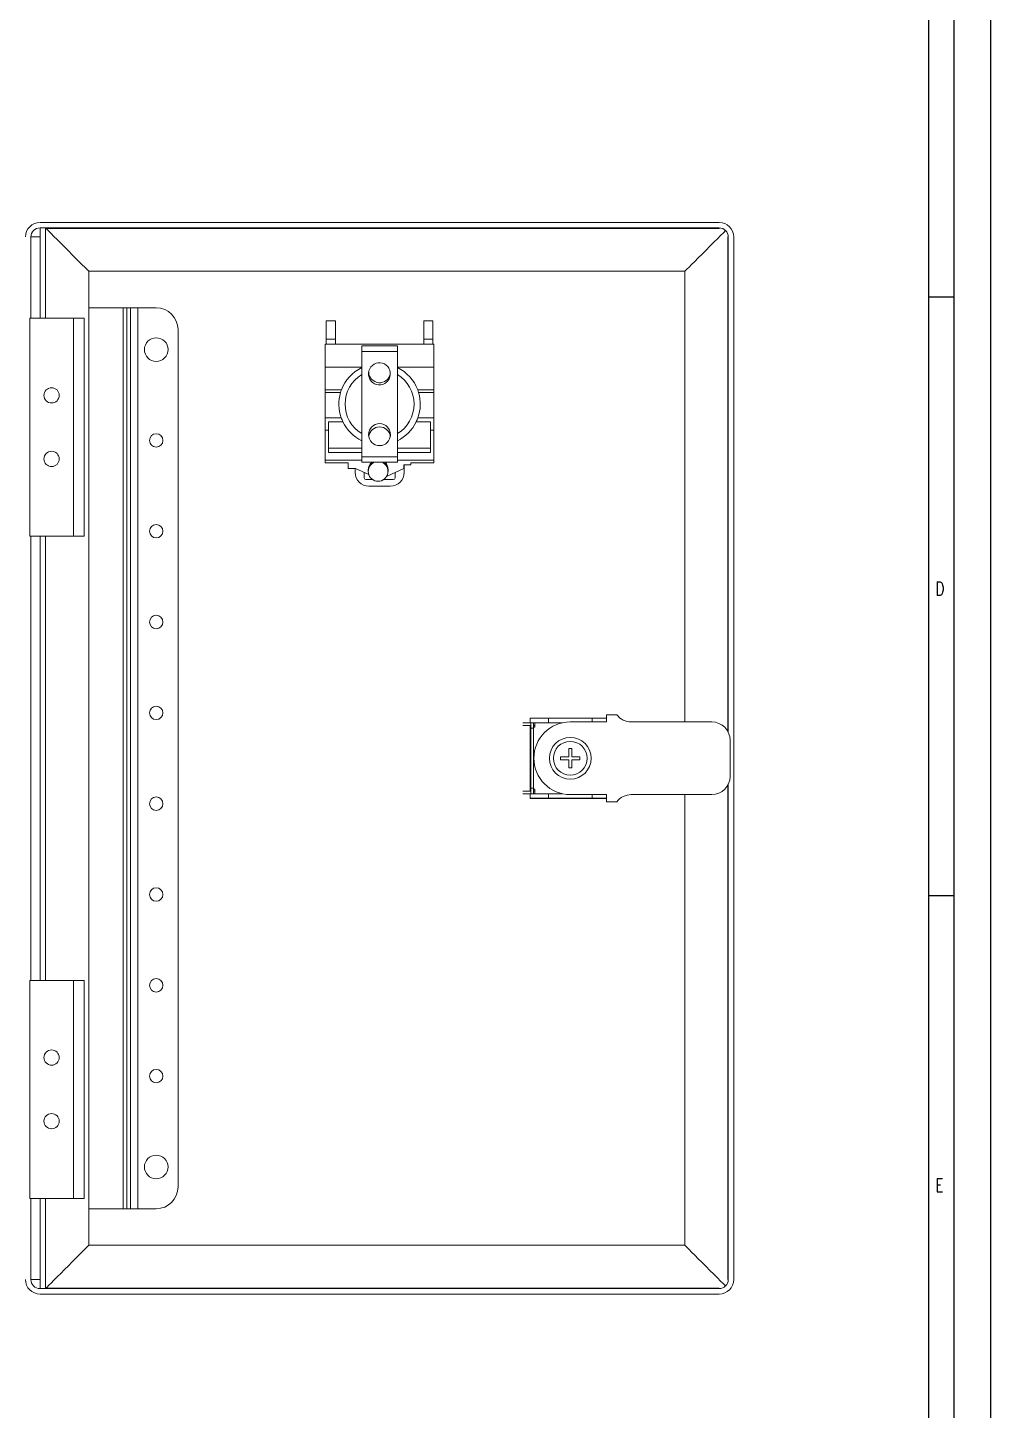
# Model space of a CAD drawing. Extents: x 4137 to 28680, y 2446 to 6814.
# Drawn here: x 7531.6 to 7796.7, y 2815.5 to 3196.1 of the extents above; entities that cross this region are included whole.
import ezdxf

# ---------------------------------------------------------------- set-up
doc = ezdxf.new("R2010")
doc.units = 0
doc.header["$LTSCALE"] = 0.5
doc.layers.get('0').update_dxf_attribs({"linetype": 'CONTINUOUS'})
doc.layers.add('DIM', color=5, linetype='CONTINUOUS')
doc.styles.get("Standard").update_dxf_attribs({"font": 'simplex.shx'})

msp = doc.modelspace()

# ---------------------------------------------------------------- linework, layer by layer
at = {"color": 7, "linetype": 'Continuous'}
for p, q in [((7796.69, 3633.6), (7796.69, 2445.6)), ((7786.69, 2455.6), (7786.69, 3623.6)), ((7779.69, 3616.6), (7779.69, 2563.6))]:
    msp.add_line(p, q, dxfattribs=at)
at = {"color": 7, "linetype": 'Continuous', "lineweight": 15}
for p, q in [((7722.02, 3142.46), (7535.02, 3142.46)), ((7722.02, 3140.96), (7535.02, 3140.96)), ((7536.57, 3140.96), (7536.57, 3116.11)), ((7536.66, 3140.82), (7536.88, 3140.96)), ((7722.02, 3140.82), (7536.66, 3140.82)), ((7722.02, 3140.96), (7722.02, 3140.82)), ((7532.52, 3138.46), (7532.52, 3116.11)), ((7532.52, 3138.46), (7535.02, 3138.46)), ((7724.38, 3002.41), (7724.38, 3138.46)), ((7724.52, 3138.46), (7724.38, 3138.46)), ((7724.52, 3002.14), (7724.52, 3138.46)), ((7726.02, 2851.46), (7726.02, 3138.46)), ((7548.47, 3129.01), (7712.57, 3129.01)), ((7548.47, 2860.91), (7548.47, 3129.01)), ((7712.57, 3129.01), (7712.57, 3004.96)), ((7548.47, 3118.96), (7557.91, 3118.96)), ((7557.91, 3118.96), (7557.91, 2870.96)), ((7557.91, 3118.96), (7558.9, 3118.96)), ((7558.9, 2870.96), (7558.9, 3118.96)), ((7558.9, 3118.96), (7559.93, 3118.96)), ((7559.93, 3118.96), (7559.93, 2870.96)), ((7559.93, 3118.96), (7561.92, 3118.96)), ((7561.92, 2870.96), (7561.92, 3118.96)), ((7561.92, 3118.96), (7567.02, 3118.96)), ((7532.22, 3056.11), (7532.22, 3116.11)), ((7532.22, 3116.11), (7544.22, 3116.11)), ((7544.22, 3116.11), (7544.22, 3056.11)), ((7547.22, 3116.11), (7544.22, 3116.11)), ((7547.22, 3056.11), (7547.22, 3116.11)), ((7613.85, 3115.36), (7613.85, 3110.36)), ((7616.35, 3115.36), (7613.85, 3115.36)), ((7616.35, 3110.36), (7616.35, 3115.36)), ((7643.18, 3115.36), (7640.68, 3115.36)), ((7640.68, 3115.36), (7640.68, 3110.36)), ((7643.18, 3110.36), (7643.18, 3115.36)), ((7573.02, 3112.96), (7573.02, 2876.96)), ((7616.35, 3110.36), (7613.85, 3110.36)), ((7613.85, 3110.36), (7613.85, 3108.96)), ((7616.35, 3108.96), (7616.35, 3110.36)), ((7643.18, 3110.36), (7640.68, 3110.36)), ((7640.68, 3110.36), (7640.68, 3108.96)), ((7643.18, 3108.96), (7643.18, 3110.36)), ((7613.57, 3108.96), (7643.47, 3108.96)), ((7613.57, 3102.66), (7613.57, 3108.96)), ((7623.62, 3108.46), (7623.62, 3106.96)), ((7633.42, 3108.46), (7623.62, 3108.46)), ((7623.62, 3106.96), (7623.62, 3077.96)), ((7633.42, 3106.96), (7623.62, 3106.96)), ((7633.42, 3108.46), (7633.42, 3106.96)), ((7633.42, 3106.96), (7633.42, 3077.96)), ((7643.47, 3108.96), (7643.47, 3102.66)), ((7623.62, 3102.66), (7613.57, 3102.66)), ((7613.57, 3102.66), (7613.57, 3096.34)), ((7633.42, 3102.66), (7643.47, 3102.66)), ((7643.47, 3102.66), (7643.47, 3096.34)), ((7540.27, 3094.4), (7540.27, 3095.32)), ((7618.01, 3096.34), (7613.57, 3096.34)), ((7613.57, 3095.63), (7613.57, 3096.34)), ((7613.57, 3095.63), (7617.78, 3095.63)), ((7613.57, 3095.63), (7613.57, 3088.71)), ((7643.47, 3096.34), (7639.03, 3096.34)), ((7639.26, 3095.63), (7643.47, 3095.63)), ((7643.47, 3096.34), (7643.47, 3095.63)), ((7643.47, 3095.63), (7643.47, 3088.71)), ((7613.57, 3088.71), (7613.57, 3085.26)), ((7613.57, 3088.71), (7617.97, 3088.71)), ((7614.5, 3087.56), (7614.5, 3085.26)), ((7618.45, 3087.56), (7614.5, 3087.56)), ((7642.55, 3087.56), (7638.59, 3087.56)), ((7639.07, 3088.71), (7643.47, 3088.71)), ((7642.55, 3085.26), (7642.55, 3087.56)), ((7643.47, 3088.71), (7643.47, 3085.26)), ((7613.57, 3085.26), (7613.57, 3077.04)), ((7613.57, 3085.26), (7614.5, 3085.26)), ((7614.5, 3085.26), (7614.5, 3079.16)), ((7642.55, 3079.16), (7642.55, 3085.26)), ((7642.55, 3085.26), (7643.47, 3085.26)), ((7643.47, 3085.26), (7643.47, 3077.04)), ((7614.5, 3080.36), (7623.62, 3080.36)), ((7633.42, 3080.36), (7642.55, 3080.36)), ((7540.27, 3076.9), (7540.27, 3077.82)), ((7623.62, 3077.04), (7613.57, 3077.04)), ((7613.57, 3076.26), (7613.57, 3077.04)), ((7613.57, 3076.26), (7619.87, 3076.26)), ((7614.5, 3079.16), (7623.62, 3079.16)), ((7619.87, 3074.76), (7619.87, 3076.26)), ((7623.62, 3077.96), (7623.62, 3076.46)), ((7633.42, 3077.96), (7623.62, 3077.96)), ((7633.42, 3076.46), (7623.62, 3076.46)), ((7630.12, 3076.21), (7630.12, 3076.46)), ((7633.42, 3079.16), (7642.55, 3079.16)), ((7633.42, 3077.96), (7633.42, 3076.46)), ((7643.47, 3077.04), (7633.42, 3077.04)), ((7635.17, 3075.76), (7637.17, 3075.76)), ((7635.17, 3075.76), (7635.17, 3074.76)), ((7635.27, 3073.68), (7635.27, 3075.76)), ((7637.17, 3076.26), (7643.47, 3076.26)), ((7637.17, 3075.76), (7637.17, 3076.26)), ((7643.47, 3077.04), (7643.47, 3076.26)), ((7619.87, 3074.76), (7621.87, 3074.76)), ((7621.77, 3074.76), (7621.77, 3073.68)), ((7621.87, 3074.76), (7625.54, 3073.06)), ((7624.27, 3072.16), (7624.27, 3073.65)), ((7625.39, 3074.38), (7625.39, 3073.94)), ((7630.75, 3072.71), (7630.48, 3072.58)), ((7630.75, 3072.71), (7630.55, 3072.71)), ((7630.75, 3072.71), (7635.17, 3074.76)), ((7630.85, 3073.94), (7630.85, 3074.38)), ((7632.77, 3073.65), (7632.77, 3072.16)), ((7626.67, 3071.66), (7624.77, 3071.66)), ((7625.57, 3069.88), (7631.47, 3069.88)), ((7632.27, 3071.66), (7629.56, 3071.66)), ((7544.22, 3056.11), (7532.22, 3056.11)), ((7532.52, 3056.11), (7532.52, 2933.81)), ((7536.57, 3056.11), (7536.57, 2933.81)), ((7544.22, 3056.11), (7547.22, 3056.11)), ((7670.17, 3004.71), (7667.98, 3004.71)), ((7667.98, 3004.01), (7670.17, 3004.01)), ((7669.97, 3006.01), (7691.02, 3006.01)), ((7669.97, 3004.71), (7669.97, 3006.01)), ((7669.97, 2985.91), (7669.97, 3004.01)), ((7675.02, 3005.96), (7670.02, 3005.96)), ((7670.02, 3005.96), (7670.02, 3004.71)), ((7670.02, 3004.01), (7670.02, 3000.96)), ((7670.87, 3004.71), (7670.17, 3004.71)), ((7670.17, 3004.71), (7670.17, 3003.21)), ((7670.17, 3003.21), (7670.87, 3003.21)), ((7670.17, 3003.21), (7670.17, 2986.71)), ((7670.87, 3003.21), (7670.87, 3004.71)), ((7671.27, 3004.71), (7670.87, 3004.71)), ((7670.87, 3004.01), (7671.27, 3004.01)), ((7670.87, 3003.51), (7671.27, 3003.51)), ((7670.87, 2986.71), (7670.87, 3003.21)), ((7671.27, 3003.51), (7671.27, 3004.71)), ((7671.27, 3004.71), (7678.8, 3004.71)), ((7675.02, 3004.71), (7675.02, 3005.96)), ((7675.02, 3005.96), (7687.02, 3005.96)), ((7681.02, 3004.96), (7691.02, 3004.96)), ((7687.02, 3004.96), (7687.02, 3005.96)), ((7691.02, 3005.96), (7687.02, 3005.96)), ((7691.02, 3004.96), (7691.02, 3006.96)), ((7691.02, 3006.96), (7693.82, 3006.96)), ((7697.82, 3004.96), (7720.02, 3004.96)), ((7670.02, 2988.96), (7670.02, 3000.96)), ((7670.02, 3000.96), (7670.17, 3000.96)), ((7725.02, 2999.96), (7725.02, 2989.96)), ((7681.42, 2997.61), (7680.62, 2997.61)), ((7680.62, 2997.61), (7680.62, 2995.36)), ((7681.42, 2995.36), (7681.42, 2997.61)), ((7680.62, 2995.36), (7678.37, 2995.36)), ((7678.37, 2995.36), (7678.37, 2994.56)), ((7678.37, 2994.56), (7680.62, 2994.56)), ((7680.62, 2994.56), (7680.62, 2992.31)), ((7680.62, 2992.31), (7681.42, 2992.31)), ((7683.67, 2995.36), (7681.42, 2995.36)), ((7681.42, 2992.31), (7681.42, 2994.56)), ((7681.42, 2994.56), (7683.67, 2994.56)), ((7683.67, 2994.56), (7683.67, 2995.36)), ((7670.17, 2988.96), (7670.02, 2988.96)), ((7670.02, 2988.96), (7670.02, 2985.91)), ((7670.17, 2985.91), (7667.98, 2985.91)), ((7667.98, 2985.21), (7670.17, 2985.21)), ((7669.97, 2983.91), (7669.97, 2985.21)), ((7670.02, 2985.21), (7670.02, 2983.96)), ((7670.87, 2986.71), (7670.17, 2986.71)), ((7670.17, 2986.71), (7670.17, 2985.21)), ((7670.17, 2985.21), (7670.87, 2985.21)), ((7670.87, 2985.21), (7670.87, 2986.71)), ((7671.27, 2986.41), (7670.87, 2986.41)), ((7671.27, 2985.91), (7670.87, 2985.91)), ((7670.87, 2985.21), (7671.27, 2985.21)), ((7671.27, 2985.21), (7671.27, 2986.41)), ((7678.8, 2985.21), (7671.27, 2985.21)), ((7675.02, 2985.21), (7675.02, 2983.96)), ((7691.02, 2984.96), (7681.02, 2984.96)), ((7687.02, 2984.96), (7687.02, 2983.96)), ((7691.02, 2982.96), (7691.02, 2984.96)), ((7720.02, 2984.96), (7697.82, 2984.96)), ((7712.57, 2984.96), (7712.57, 2860.91)), ((7724.38, 2851.46), (7724.38, 2987.51)), ((7724.52, 2851.46), (7724.52, 2987.78)), ((7691.02, 2983.91), (7669.97, 2983.91)), ((7670.02, 2983.96), (7675.02, 2983.96)), ((7687.02, 2983.96), (7675.02, 2983.96)), ((7687.02, 2983.96), (7691.02, 2983.96)), ((7693.82, 2982.96), (7691.02, 2982.96)), ((7532.22, 2873.81), (7532.22, 2933.81)), ((7532.22, 2933.81), (7544.22, 2933.81)), ((7544.22, 2933.81), (7544.22, 2873.81)), ((7547.22, 2933.81), (7544.22, 2933.81)), ((7547.22, 2873.81), (7547.22, 2933.81)), ((7540.27, 2912.1), (7540.27, 2913.02)), ((7540.27, 2894.6), (7540.27, 2895.52)), ((7544.22, 2873.81), (7532.22, 2873.81)), ((7532.52, 2873.81), (7532.52, 2851.46)), ((7536.57, 2873.81), (7536.57, 2848.96)), ((7544.22, 2873.81), (7547.22, 2873.81)), ((7548.47, 2870.96), (7557.91, 2870.96)), ((7558.9, 2870.96), (7557.91, 2870.96)), ((7558.9, 2870.96), (7559.93, 2870.96)), ((7559.93, 2870.96), (7561.92, 2870.96)), ((7561.92, 2870.96), (7567.02, 2870.96)), ((7712.57, 2860.91), (7548.47, 2860.91)), ((7532.52, 2851.46), (7535.02, 2851.46)), ((7535.02, 2848.96), (7535.02, 2851.46)), ((7724.52, 2851.46), (7724.38, 2851.46)), ((7535.02, 2848.96), (7722.02, 2848.96)), ((7535.02, 2847.46), (7722.02, 2847.46)), ((7536.88, 2848.96), (7536.66, 2849.1)), ((7536.66, 2849.1), (7722.02, 2849.1)), ((7722.02, 2848.96), (7722.02, 2849.1))]:
    msp.add_line(p, q, dxfattribs=at)
at = {"color": 8, "linetype": 'Continuous', "lineweight": 15}
for p, q in [((7535.02, 3138.46), (7535.02, 3116.11)), ((7535.02, 3056.11), (7535.02, 2933.81)), ((7535.02, 2873.81), (7535.02, 2851.46))]:
    msp.add_line(p, q, dxfattribs=at)
at = {"color": 7, "linetype": 'Continuous', "lineweight": 15, "flags": 128}
for points in [[(7548.47, 3129.01), (7548.28, 3129.2), (7547.91, 3129.57), (7547.36, 3130.11), (7546.67, 3130.81), (7545.84, 3131.64), (7544.9, 3132.58), (7543.89, 3133.59), (7542.83, 3134.64), (7541.77, 3135.71), (7540.73, 3136.75), (7539.74, 3137.74), (7538.85, 3138.63), (7538.07, 3139.41), (7537.43, 3140.05), (7536.96, 3140.52), (7536.66, 3140.82)], [(7723.79, 3140.23), (7723.19, 3139.63), (7722.43, 3138.87), (7721.54, 3137.98), (7720.55, 3137), (7719.5, 3135.94), (7718.41, 3134.85), (7717.32, 3133.77), (7716.28, 3132.72), (7715.31, 3131.75), (7714.45, 3130.89), (7713.72, 3130.16), (7713.15, 3129.59), (7712.76, 3129.21), (7712.57, 3129.01)], [(7536.66, 2849.1), (7536.96, 2849.4), (7537.43, 2849.87), (7538.07, 2850.51), (7538.85, 2851.29), (7539.74, 2852.18), (7540.73, 2853.17), (7541.77, 2854.21), (7542.83, 2855.28), (7543.89, 2856.33), (7544.9, 2857.34), (7545.84, 2858.28), (7546.67, 2859.11), (7547.36, 2859.81), (7547.91, 2860.35), (7548.28, 2860.72), (7548.47, 2860.91)], [(7723.79, 2849.69), (7723.19, 2850.29), (7722.43, 2851.05), (7721.54, 2851.94), (7720.55, 2852.92), (7719.5, 2853.98), (7718.41, 2855.07), (7717.32, 2856.15), (7716.28, 2857.2), (7715.31, 2858.17), (7714.45, 2859.03), (7713.72, 2859.76), (7713.15, 2860.33), (7712.76, 2860.71), (7712.57, 2860.91)]]:
    msp.add_lwpolyline(points, dxfattribs=at)
at = {"color": 7, "linetype": 'Continuous', "lineweight": 15}
for centre, radius in [((7567.02, 3107.46), 3.25), ((7538.22, 3094.86), 2.1), ((7567.02, 3082.46), 1.85), ((7538.22, 3077.36), 2.1), ((7567.02, 3057.46), 1.85), ((7567.02, 3032.46), 1.85), ((7567.02, 3007.46), 1.85), ((7681.02, 2994.96), 5.75), ((7681.02, 2994.96), 4.65), ((7567.02, 2982.46), 1.85), ((7567.02, 2957.46), 1.85), ((7567.02, 2932.46), 1.85), ((7538.22, 2912.56), 2.1), ((7567.02, 2907.46), 1.85), ((7538.22, 2895.06), 2.1), ((7567.02, 2882.46), 3.25)]:
    msp.add_circle(centre, radius, dxfattribs=at)
for centre, radius, start, end in [((7535.02, 3138.46), 4, 90, 180), ((7535.02, 3138.46), 2.5, 90, 180), ((7722.02, 3138.46), 4, 0, 90), ((7722.02, 3138.46), 2.5, 0, 90), ((7567.02, 3112.96), 6, 0, 90), ((7628.52, 3092.46), 11.2, 115.9445, 159.7293), ((7628.52, 3092.46), 11.2, 20.2707, 64.0555), ((7628.52, 3092.46), 9.5, 121.0502, 180), ((7628.52, 3101.33), 3, 180.968, 350.0094), ((7628.52, 3092.46), 9.5, 301.0502, 58.9498), ((7628.52, 3092.46), 11.2, 163.5662, 199.5617), ((7628.52, 3092.46), 11.2, 159.7293, 163.5662), ((7628.52, 3092.46), 11.2, 16.4338, 20.2707), ((7628.52, 3092.46), 11.2, 340.4383, 16.4338), ((7628.52, 3092.46), 9.5, 180, 238.9498), ((7628.52, 3092.46), 11.2, 199.5617, 205.9445), ((7628.52, 3092.46), 11.2, 205.9445, 244.0555), ((7628.52, 3092.46), 11.2, 295.9445, 334.0555), ((7628.52, 3092.46), 11.2, 334.0555, 340.4383), ((7628.5, 3083.18), 2.98, 89.5548, 171.2655), ((7628.54, 3083.18), 2.98, 8.7974, 90.3823), ((7628.06, 3074.37), 2.67, 129.9905, 179.9272), ((7628.12, 3073.92), 2.71, 110.6961, 69.3039), ((7628.17, 3074.37), 2.67, 0.1106, 51.368), ((7625.57, 3073.68), 3.8, 180, 270), ((7624.77, 3072.16), 0.5, 180, 270), ((7631.47, 3073.68), 3.8, 270, 0), ((7632.27, 3072.16), 0.5, 270, 0), ((7681.02, 2994.96), 10, 90, 270), ((7697.82, 3009.96), 5, 216.8699, 270), ((7720.02, 2999.96), 5, 0, 90), ((7720.02, 2989.96), 5, 270, 0), ((7697.82, 2979.96), 5, 90, 143.1301), ((7567.02, 2876.96), 6, 270, 0), ((7535.02, 2851.46), 4, 180, 270), ((7535.02, 2851.46), 2.5, 180, 270), ((7722.02, 2851.46), 4, 270, 0), ((7722.02, 2851.46), 2.5, 270, 0)]:
    msp.add_arc(centre, radius, start, end, dxfattribs=at)
for centre, major_axis, ratio in [((7628.48, 3100.8), (-0.24, -3.05), 0.981207), ((7628.52, 3084.07), (0, 3.05), 0.984808)]:
    msp.add_ellipse(centre, major_axis=major_axis, ratio=ratio, dxfattribs=at)
msp.add_ellipse((7628.46, 3075.41), major_axis=(-1.3, 1.66), ratio=0.993999, start_param=4.132601, end_param=4.571537, dxfattribs=at)
msp.add_open_spline([(7535.02, 3138.46), (7535.02, 3138.74), (7535.02, 3139.3), (7535.02, 3140.05), (7535.02, 3140.62), (7535.02, 3140.91), (7535.02, 3140.96), (7535.02, 3140.96), (7535.02, 3140.96)], degree=3, knots=[0, 0, 0, 0, 0.214696, 0.429387, 0.64408, 0.858775, 0.999975, 1, 1, 1, 1], dxfattribs=at)
at = {"layer": 'DIM', "color": 7, "linetype": 'Continuous'}
for p, q in [((7779.69, 3122.03), (7786.69, 3122.03)), ((7779.69, 2957.17), (7786.69, 2957.17))]:
    msp.add_line(p, q, dxfattribs=at)

# ---------------------------------------------------------------- texts
at = {"layer": 'DIM', "color": 7, "width": 0.75}
for s, p in [('D', (7781.54, 3039.81)), ('E', (7781.54, 2875.62))]:
    msp.add_text(s, height=3.7, dxfattribs=at).set_placement(p)

doc.saveas('drawing.dxf')
